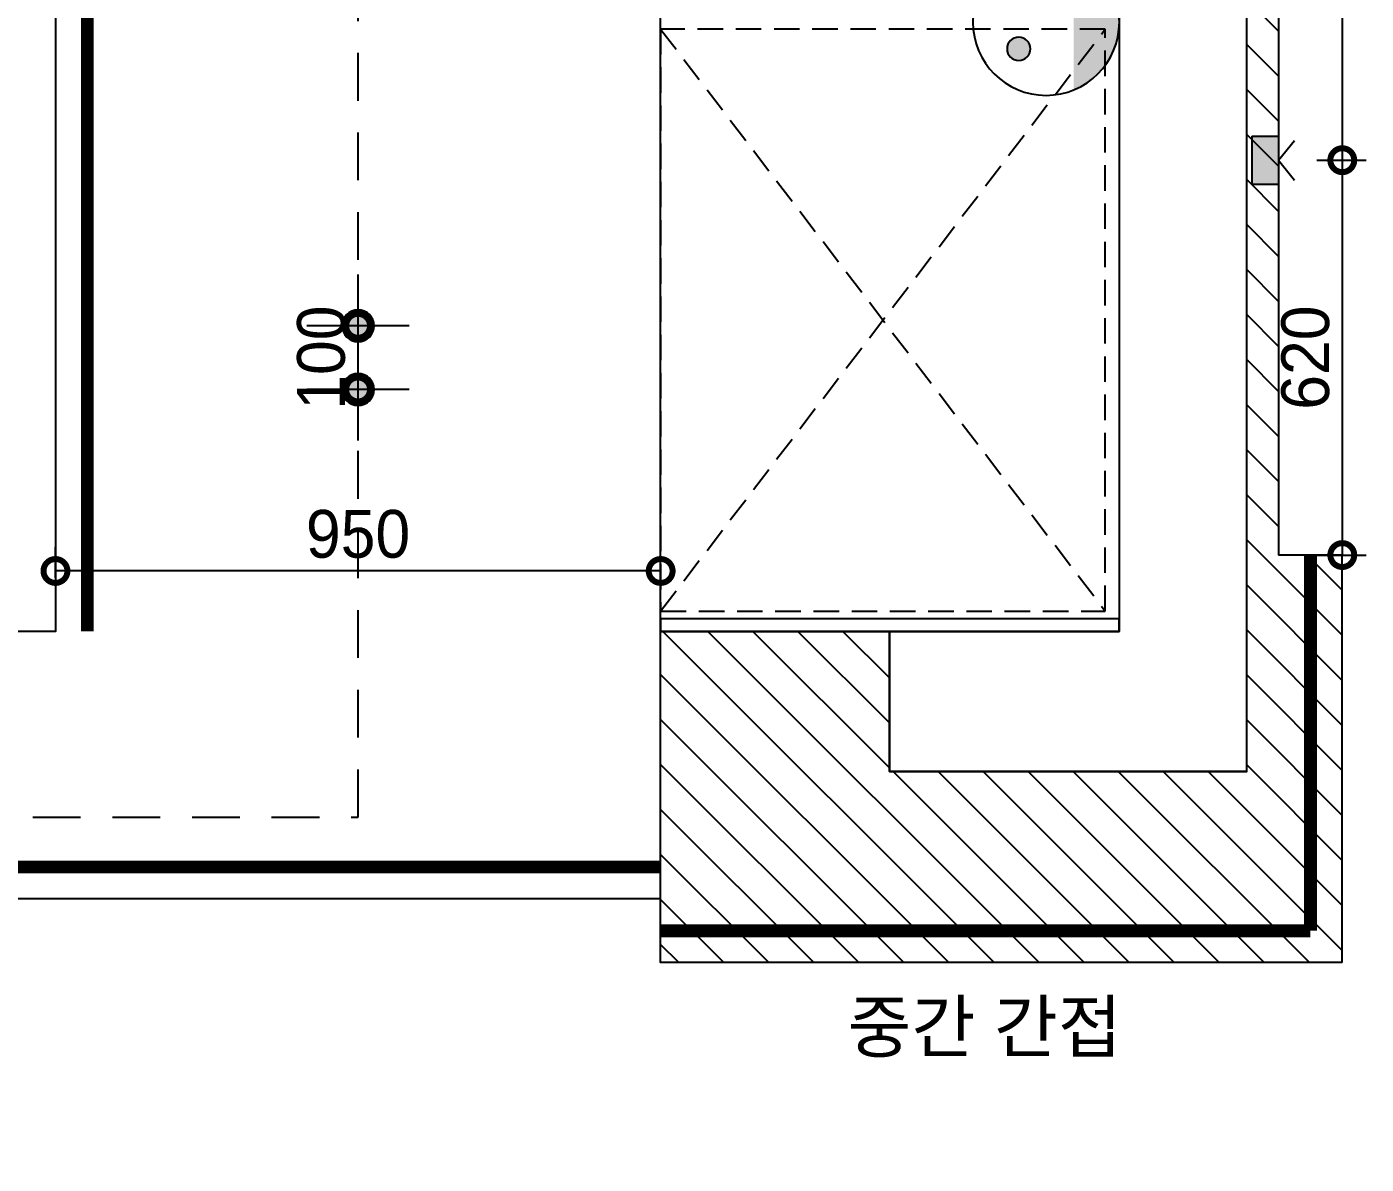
# Model space of a CAD drawing. Header units: inches. Extents: x -53835 to 52744, y -79586 to -50910.
# Drawn here: x 20576 to 22679, y -58474 to -56688 of the extents above; entities that cross this region are included whole.
import ezdxf

# ---------------------------------------------------------------- set-up
doc = ezdxf.new("R2010")
doc.units = ezdxf.units.IN
doc.header["$LTSCALE"] = 50
doc.header["$MEASUREMENT"] = 0
for name, pattern in [('DASHEDX2', [1.5, 1, -0.5]), ('DH-HID2', [1.2, 0.8, -0.4]), ('HID', [2.5, 1.5, -1])]:
    doc.linetypes.add(name, pattern=pattern)
for name, color, linetype in [('0-ELC TEXT', 7, 'Continuous'), ('03-WAL NEW', 3, 'Continuous'), ('06-FUR', 6, 'Continuous'), ('06-LIGHT', 4, 'Continuous'), ('07-DIM WAL', 5, 'Continuous'), ('3.기호.계단선', 30, 'Continuous'), ('ELEV', 7, 'Continuous'), ('FU-FURM', 251, 'DH-HID2'), ('RC-LIGHT', 7, 'Continuous'), ('도면층2', 2, 'Continuous'), ('설비', 140, 'Continuous')]:
    doc.layers.add(name, color=color, linetype=linetype)
doc.styles.add('스타일1', font='HY울릉도M.TTF')
doc.styles.add('코레일둥고', font='Korail_Round_Gothic_Medium.ttf')
doc.dimstyles.new('30', dxfattribs={"dimscale": 30, "dimtxt": 2.5, "dimasz": 2.5, "dimexe": 1.25, "dimexo": 2, "dimtad": 1, "dimdec": 0, "dimtxsty": '스타일1', "dimblk": 'DOTSMALL', "dimcen": 2.5, "dimclrd": 1, "dimclre": 1, "dimclrt": 2, "dimadec": 0, "dimazin": 0, "dimtfac": 1, "dimtix": 1, "dimtmove": 0, "dimatfit": 3, "dimldrblk": 'DOTSMALL', "dimfxl": 1.25, "dimarcsym": 0})

# ---------------------------------------------------------------- blocks, each defined once
blk = doc.blocks.new('vudauseh')
at = {"layer": '도면층2'}
for p, q in [((-43472.2, -58865.2), (-43472.2, -54864.2)), ((-43272.2, -59085.2), (-43272.2, -54864.2)), ((-43833.2, -59085.2), (-43833.2, -58865.2)), ((-43472.2, -58865.2), (-43833.2, -58865.2)), ((-43272.2, -59085.2), (-43833.2, -59085.2))]:
    blk.add_line(p, q, dxfattribs=at)
blk = doc.blocks.new('cjswjdehds')
at = {"layer": '03-WAL NEW'}
h = blk.add_hatch(dxfattribs=at)
h.set_pattern_fill('_USER', color=256, scale=50, angle=135, pattern_type=0)
h.set_pattern_definition([(135, (0, 0), (-35.35534, -35.35534), [])])
h.paths.add_polyline_path([(22641.3, -57517), (22541.3, -57517), (22541.3, -54212), (22491.3, -54212), (22491.3, -57857), (21930.3, -57857), (21930.3, -57637), (21571.3, -57637), (21571.3, -58157), (22641.3, -58157)])
for p, q in [((22641.3, -57517), (22541.3, -57517)), ((22641.3, -58157), (22641.3, -57517))]:
    blk.add_line(p, q, dxfattribs=at)
for points in [[(22491.3, -54212), (22541.3, -54212), (22541.3, -57517)], [(22641.3, -58157), (21571.3, -58157), (21571.3, -57637), (21930.3, -57637), (21930.3, -57857), (22491.3, -57857), (22491.3, -57517)]]:
    blk.add_lwpolyline(points, dxfattribs=at)
at = {"layer": '06-FUR', "color": 8}
for points in [[(21571.3, -54377), (22291.3, -54377), (22291.3, -57637), (21571.3, -57637)], [(21571.3, -57637), (22291.3, -57637), (22291.3, -57617), (21571.3, -57617)]]:
    blk.add_lwpolyline(points, close=True, dxfattribs=at)
at = {"layer": 'FU-FURM', "color": 8}
for p, q in [((21571.3, -56691), (22269.3, -57605)), ((21571.3, -57605), (22269.3, -56691))]:
    blk.add_line(p, q, dxfattribs=at)
blk.add_lwpolyline([(21571.3, -57605), (22269.3, -57605), (22269.3, -56691), (21571.3, -56691)], close=True, dxfattribs=at)
blk.add_blockref('vudauseh', (65763.6, 1228.2))
blk = doc.blocks.new('_DOTSMALL')
at = {"color": 0, "linetype": 'ByBlock', "const_width": 0.5}
blk.add_lwpolyline([(-0.0625, 0, 1), (0.0625, 0, 1)], format="xyb", close=True, dxfattribs=at)
blk = doc.blocks.new('*D316')
at = {"layer": '07-DIM WAL', "color": 1, "lineweight": -2, "transparency": 16777216}
for p, q in [((20621.3, -57553), (20621.3, -57504.5)), ((21571.3, -57553), (21571.3, -57504.5)), ((21571.3, -57542), (20621.3, -57542))]:
    blk.add_line(p, q, dxfattribs=at)
at = {"layer": 'Defpoints', "color": 0, "transparency": 16777216}
for p in [(20621.3, -57542), (20621.3, -57613), (21571.3, -57613)]:
    blk.add_point(p, dxfattribs=at)
at = {"layer": '07-DIM WAL', "color": 1, "lineweight": -2, "transparency": 16777216, "xscale": 75, "yscale": 75, "zscale": 75, "rotation": 180}
blk.add_blockref('_DOTSMALL', (20621.3, -57542), dxfattribs=at)
at = {"layer": '07-DIM WAL', "color": 1, "lineweight": -2, "transparency": 16777216, "xscale": 75, "yscale": 75, "zscale": 75}
blk.add_blockref('_DOTSMALL', (21571.3, -57542), dxfattribs=at)
at = {"layer": '07-DIM WAL', "color": 2, "transparency": 16777216, "insert": (21096.3, -57484.2), "char_height": 75, "attachment_point": 5, "style": '스타일1'}
blk.add_mtext('950', dxfattribs=at)
blk = doc.blocks.new('1')
at = {"linetype": 'Continuous'}
h = blk.add_hatch(color=4, dxfattribs=at)
h.dxf.hatch_style = 1
edge = h.paths.add_edge_path()
edge.add_arc((11539653.5, -14273503.8), 37.5, 0, 360)
at = {"color": 1, "linetype": 'Continuous'}
for p, q in [((11539653.5, -14273637.1), (11539653.5, -14273370.5)), ((11539520.2, -14273503.8), (11539786.8, -14273503.8))]:
    blk.add_line(p, q, dxfattribs=at)
at = {"color": 4, "linetype": 'Continuous'}
for radius in [41.5, 37.5]:
    blk.add_circle((11539653.5, -14273503.8), radius, dxfattribs=at)
blk = doc.blocks.new('*D396')
at = {"layer": '07-DIM WAL', "color": 1, "lineweight": -2, "transparency": 16777216}
for p, q in [((21096.3, -57332), (21096.3, -57082)), ((21156.3, -57157), (21133.8, -57157)), ((21036.3, -57257), (21058.8, -57257))]:
    blk.add_line(p, q, dxfattribs=at)
at = {"layer": 'Defpoints', "color": 0, "transparency": 16777216}
for p in [(21096.3, -57157), (21096.3, -57157), (21096.3, -57257)]:
    blk.add_point(p, dxfattribs=at)
at = {"layer": '07-DIM WAL', "color": 1, "lineweight": -2, "transparency": 16777216, "xscale": 75, "yscale": 75, "zscale": 75}
for p, rotation in [((21096.3, -57157), 270), ((21096.3, -57257), 90)]:
    blk.add_blockref('_DOTSMALL', p, dxfattribs=dict(at, rotation=rotation))
at = {"layer": '07-DIM WAL', "color": 2, "transparency": 16777216, "insert": (21038.6, -57207), "char_height": 75, "attachment_point": 5, "rotation": 90, "style": '스타일1'}
blk.add_mtext('100', dxfattribs=at)
blk = doc.blocks.new('A$C352B2FE2')
at = {"layer": '07-DIM WAL', "transparency": 33554687}
h = blk.add_hatch(color=140, dxfattribs=at)
h.dxf.hatch_style = 1
h.paths.add_polyline_path([(75, 0), (75, 42.2), (0, 42.2), (0, 0)])
at = {"layer": 'ELEV'}
for p, q in [((37.5, 42.2), (6.4, 67.3)), ((37.5, 42.2), (68.6, 67.3)), ((0, 42.2), (75, 42.2)), ((0, 0), (0, 42.2)), ((75, 0), (75, 42.2)), ((0, 0), (75, 0))]:
    blk.add_line(p, q, dxfattribs=at)
blk = doc.blocks.new('ZHSTP')
at = {"layer": '설비'}
h = blk.add_hatch(color=10, dxfattribs=at)
edge = h.paths.add_edge_path()
edge.add_arc((19460.2, -67971.4), 18.3, 0, 360)
h = blk.add_hatch(color=10, dxfattribs=at)
edge = h.paths.add_edge_path()
edge.add_arc((19544.2, -67971.4), 18.3, 0, 360)
h = blk.add_hatch(color=10, dxfattribs=at)
edge = h.paths.add_edge_path()
edge.add_line((19608.9, -68057.4), (19395.5, -68057.4))
edge.add_ellipse((19502.2, -68014.4), major_axis=(81.3, 81.3), ratio=1, start_angle=156.9578, end_angle=293.0422)
at = {"layer": '설비', "color": 10}
for centre, radius in [((19502.2, -68014.4), 115), ((19460.2, -67971.4), 18.3), ((19544.2, -67971.4), 18.3)]:
    blk.add_circle(centre, radius, dxfattribs=at)
blk = doc.blocks.new('*D496')
at = {"layer": '07-DIM WAL', "color": 1, "lineweight": -2, "transparency": 16777216}
for p, q in [((22601.3, -56897), (22678.8, -56897)), ((22641.3, -56897), (22641.3, -57517)), ((22601.3, -57517), (22678.8, -57517))]:
    blk.add_line(p, q, dxfattribs=at)
at = {"layer": 'Defpoints', "color": 0, "transparency": 16777216}
for p in [(22541.3, -56897), (22541.3, -57517), (22641.3, -57517)]:
    blk.add_point(p, dxfattribs=at)
at = {"layer": '07-DIM WAL', "color": 1, "lineweight": -2, "transparency": 16777216, "xscale": 75, "yscale": 75, "zscale": 75}
for p, rotation in [((22641.3, -56897), 90), ((22641.3, -57517), 270)]:
    blk.add_blockref('_DOTSMALL', p, dxfattribs=dict(at, rotation=rotation))
at = {"layer": '07-DIM WAL', "color": 2, "transparency": 16777216, "insert": (22583.6, -57207), "char_height": 75, "attachment_point": 5, "rotation": 90, "style": '스타일1'}
blk.add_mtext('620', dxfattribs=at)
blk = doc.blocks.new('*D497')
at = {"layer": '07-DIM WAL', "color": 1, "lineweight": -2, "transparency": 16777216}
for p, q in [((22601.3, -56277), (22678.8, -56277)), ((22641.3, -56277), (22641.3, -56897)), ((22601.3, -56897), (22678.8, -56897))]:
    blk.add_line(p, q, dxfattribs=at)
at = {"layer": 'Defpoints', "color": 0, "transparency": 16777216}
for p in [(22541.3, -56277), (22541.3, -56897), (22641.3, -56897)]:
    blk.add_point(p, dxfattribs=at)
at = {"layer": '07-DIM WAL', "color": 1, "lineweight": -2, "transparency": 16777216, "xscale": 75, "yscale": 75, "zscale": 75}
for p, rotation in [((22641.3, -56277), 90), ((22641.3, -56897), 270)]:
    blk.add_blockref('_DOTSMALL', p, dxfattribs=dict(at, rotation=rotation))
at = {"layer": '07-DIM WAL', "color": 2, "transparency": 16777216, "insert": (22583.6, -56587), "char_height": 75, "attachment_point": 5, "rotation": 90, "style": '스타일1'}
blk.add_mtext('620', dxfattribs=at)

msp = doc.modelspace()

# ---------------------------------------------------------------- linework, layer by layer
at = {"layer": '06-LIGHT'}
msp.add_line((21571.349, -58057.002), (16659.631, -58057.002), dxfattribs=at)
at = {"layer": '06-LIGHT', "color": 10, "linetype": 'HID'}
msp.add_lwpolyline([(20671.349, -54377.002, 20, 20, 0), (20671.349, -57637.002, 20, 20, 0)], format="xyseb", dxfattribs=at)
at = {"layer": '06-LIGHT'}
msp.add_lwpolyline([(20621.349, -54377.002), (20621.349, -57637.002), (19808.631, -57637.002)], dxfattribs=at)
at = {"layer": '06-LIGHT', "color": 10, "linetype": 'HID', "const_width": 20}
for points in [[(22591.349, -58107.002), (22591.349, -57517.002)], [(16609.631, -59377.002), (16609.631, -58007.002), (21571.349, -58007.002)], [(21571.349, -58107.002), (22591.349, -58107.002)]]:
    msp.add_lwpolyline(points, dxfattribs=at)
at = {"layer": '3.기호.계단선', "linetype": 'HID'}
msp.add_lwpolyline([(16460.631, -57928.552), (21096.349, -57928.552), (21096.349, -56583.919)], dxfattribs=at)

# ---------------------------------------------------------------- block references
msp.add_blockref('cjswjdehds', (0, 0))
at = {"rotation": 270}
msp.add_blockref('A$C352B2FE2', (22499.162, -56859.502), dxfattribs=at)
at = {"layer": '07-DIM WAL', "xscale": -1, "rotation": 89.99999999999991}
msp.add_blockref('ZHSTP', (-45838.037, -37177.951), dxfattribs=at)
at = {"layer": 'RC-LIGHT', "xscale": -0.6024096385271789, "yscale": 0.6024096385271789, "zscale": 0.6024096385271789}
for p in [(6972694.842, 8541339.257), (6972694.842, 8541239.257)]:
    msp.add_blockref('1', p, dxfattribs=at)

# ---------------------------------------------------------------- texts
at = {"layer": '0-ELC TEXT', "color": 7, "linetype": 'DASHEDX2', "style": '코레일둥고'}
msp.add_text('중간 간접', height=80, dxfattribs=at).set_placement((21864.625, -58297.526))

# ---------------------------------------------------------------- dimensions: what is measured, and where the dimension line sits
at = {"layer": '07-DIM WAL'}
for base, p1, p2, picture, middle in [((22641.349, -56897.002), (22541.349, -56277.002), (22541.349, -56897.002), '*D497', (22583.552, -56587.002)), ((22641.349, -57517.002), (22541.349, -56897.002), (22541.349, -57517.002), '*D496', (22583.552, -57207.002)), ((21096.349, -57157.002), (21096.349, -57257.002), (21096.349, -57157.002), '*D396', (21038.601, -57207.002))]:
    dim = msp.add_linear_dim(base=base, p1=p1, p2=p2, angle=90, dimstyle='30', dxfattribs=at)
    dim.commit()
    dim.dimension.update_dxf_attribs({"geometry": picture, "text_midpoint": middle})
dim = msp.add_linear_dim(base=(20621.349, -57542.031), p1=(21571.349, -57613.002), p2=(20621.349, -57613.002), dimstyle='30', dxfattribs=at)
dim.commit()
dim.dimension.update_dxf_attribs({"geometry": '*D316', "text_midpoint": (21096.349, -57484.233)})

doc.saveas('drawing.dxf')
